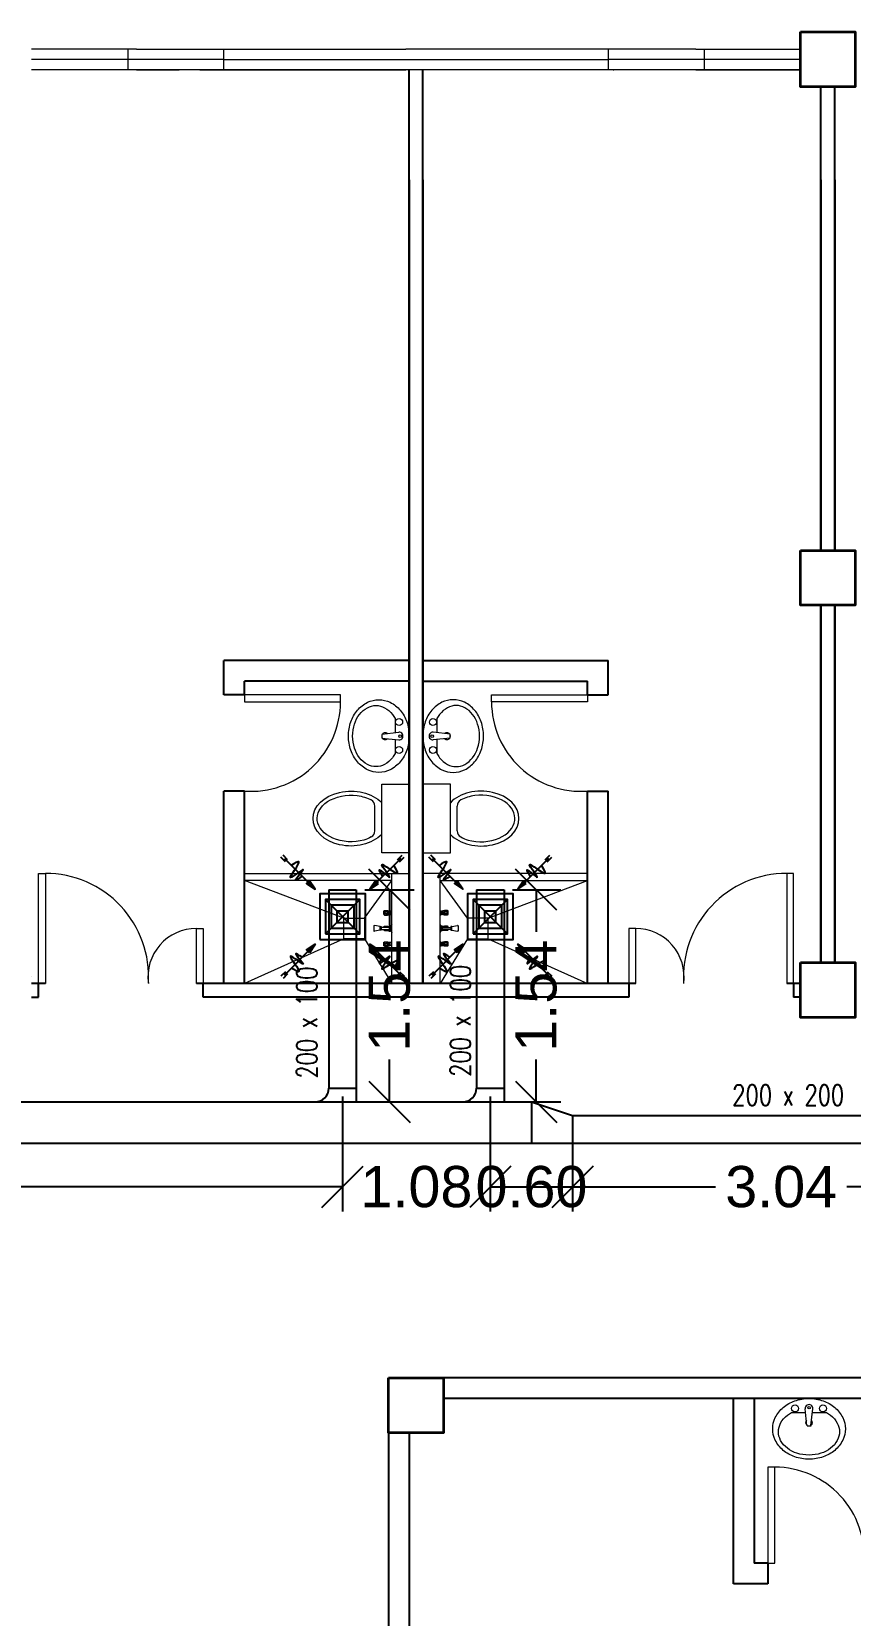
# Model space of a CAD drawing. Header units: millimetres. Extents: x 3 to 434, y 1 to 233.
# Drawn here: x 377.72 to 383.68, y 124.66 to 136.19 of the extents above; entities that cross this region are included whole.
import ezdxf

# ---------------------------------------------------------------- set-up
doc = ezdxf.new("R2010")
doc.units = ezdxf.units.MM
doc.header["$MEASUREMENT"] = 0
for name, color, linetype in [('AIR', 7, 'Continuous'), ('AIR-00', 8, 'Continuous'), ('AIR-03', 30, 'Continuous'), ('dimen', 7, 'Continuous'), ('ducting label', 7, 'Continuous'), ('exhaust', 1, 'Continuous')]:
    doc.layers.add(name, color=color, linetype=linetype)
doc.styles.add('Arch-Dim', font='simplex.shx', dxfattribs={"width": 0.75})
doc.styles.get("Standard").update_dxf_attribs({"font": 'arial.ttf'})
doc.dimstyles.new('Copy of dimension', dxfattribs={"dimtxt": 0.3, "dimasz": 0.3, "dimexe": 0.18, "dimexo": 0.0625, "dimgap": 0.09, "dimtad": 0, "dimzin": 0, "dimdsep": 46, "dimtxsty": 'Standard', "dimblk": 'OBLIQUE', "dimcen": 0.09, "dimclrd": 256, "dimclre": 256, "dimclrt": 256, "dimadec": 0, "dimazin": 0, "dimtfac": 1, "dimtofl": 0, "dimtmove": 0, "dimatfit": 3, "dimldrblk": 'OBLIQUE', "dimfxl": 1, "dimtolj": 1, "dimtzin": 0, "dimarcsym": 0})

# ---------------------------------------------------------------- blocks, each defined once
blk = doc.blocks.new('GRILL-C-IN')
at = {"layer": 'AIR-00', "ltscale": 3}
for p, q in [((-0.623, 0.601), (-0.674, 0.651)), ((-0.601, 0.623), (-0.651, 0.674)), ((-0.637, 0.637), (-0.3, 0.3)), ((0.637, 0.637), (0.3, 0.3)), ((0.601, 0.623), (0.651, 0.674)), ((0.623, 0.601), (0.674, 0.651)), ((-0.637, -0.637), (-0.3, -0.3)), ((0.637, -0.637), (0.3, -0.3)), ((-0.623, -0.601), (-0.674, -0.651)), ((-0.601, -0.623), (-0.651, -0.674)), ((0.601, -0.623), (0.651, -0.674)), ((0.623, -0.601), (0.674, -0.651))]:
    blk.add_line(p, q, dxfattribs=at)
at = {"layer": 'AIR-00', "color": 50}
for p, q in [((-0.188, 0.187), (0.187, -0.188)), ((0.187, 0.187), (-0.188, -0.188))]:
    blk.add_line(p, q, dxfattribs=at)
at = {"layer": 'AIR-00', "ltscale": 3}
for points in [[(-0.362, 0.393), (-0.393, 0.362), (-0.3, 0.3)], [(0.393, 0.362), (0.362, 0.393), (0.3, 0.3)], [(-0.362, -0.393), (-0.393, -0.362), (-0.3, -0.3)], [(0.393, -0.362), (0.362, -0.393), (0.3, -0.3)]]:
    blk.add_lwpolyline(points, close=True, dxfattribs=at)
at = {"layer": 'AIR-00', "color": 50}
for points in [[(-0.188, -0.188), (0.187, -0.188), (0.187, 0.187), (-0.188, 0.187)], [(-0.125, -0.125), (0.125, -0.125), (0.125, 0.125), (-0.125, 0.125)], [(-0.062, -0.062), (0.062, -0.062), (0.062, 0.062), (-0.062, 0.062)]]:
    blk.add_lwpolyline(points, close=True, dxfattribs=at)
at = {"layer": 'AIR-00', "ltscale": 3}
for points in [[(-0.441, 0.441), (-0.512, 0.404), (-0.432, 0.514), (-0.568, 0.43), (-0.477, 0.6), (-0.561, 0.561)], [(0.441, 0.441), (0.404, 0.512), (0.514, 0.432), (0.43, 0.568), (0.6, 0.477), (0.561, 0.561)], [(-0.441, -0.441), (-0.512, -0.404), (-0.432, -0.514), (-0.568, -0.43), (-0.477, -0.6), (-0.561, -0.561)], [(0.441, -0.441), (0.404, -0.512), (0.514, -0.432), (0.43, -0.568), (0.6, -0.477), (0.561, -0.561)]]:
    blk.add_spline(points, degree=3, dxfattribs=at)
for points in [[(-0.3, 0.3), (-0.362, 0.393), (-0.393, 0.362)], [(0.3, 0.3), (0.393, 0.362), (0.362, 0.393)], [(-0.3, -0.3), (-0.362, -0.393), (-0.393, -0.362)], [(0.3, -0.3), (0.393, -0.362), (0.362, -0.393)]]:
    blk.add_solid(points, dxfattribs=at)
at = {"layer": 'AIR-03', "color": 6}
blk.add_lwpolyline([(-0.25, -0.25), (0.25, -0.25), (0.25, 0.25), (-0.25, 0.25)], close=True, dxfattribs=at)
blk = doc.blocks.new('_Oblique')
at = {"color": 0, "linetype": 'ByBlock', "lineweight": -2}
blk.add_line((-0.5, -0.5), (0.5, 0.5), dxfattribs=at)
blk = doc.blocks.new('*D163')
at = {"layer": 'Defpoints', "color": 0, "transparency": 16777216}
for p in [(379.983, 128.5), (372.06, 128), (379.983, 127.781)]:
    blk.add_point(p, dxfattribs=at)
at = {"layer": 'dimen', "lineweight": -2, "transparency": 16777216}
for p, q in [((379.983, 128.438), (379.983, 127.601)), ((372.06, 127.938), (372.06, 127.601)), ((372.06, 127.781), (375.545, 127.781)), ((379.983, 127.781), (376.498, 127.781))]:
    blk.add_line(p, q, dxfattribs=at)
at = {"layer": 'dimen', "lineweight": -2, "transparency": 16777216, "xscale": 0.3, "yscale": 0.3, "zscale": 0.3, "rotation": 180}
blk.add_blockref('_Oblique', (372.06, 127.781), dxfattribs=at)
at = {"layer": 'dimen', "lineweight": -2, "transparency": 16777216, "xscale": 0.3, "yscale": 0.3, "zscale": 0.3}
blk.add_blockref('_Oblique', (379.983, 127.781), dxfattribs=at)
at = {"layer": 'dimen', "transparency": 16777216, "insert": (376.021, 127.781), "char_height": 0.3, "attachment_point": 5}
blk.add_mtext('\\A1;7.92', dxfattribs=at)
blk = doc.blocks.new('*D164')
at = {"layer": 'Defpoints', "color": 0, "transparency": 16777216}
for p in [(379.983, 128.5), (381.059, 128.5), (381.059, 127.781)]:
    blk.add_point(p, dxfattribs=at)
at = {"layer": 'dimen', "lineweight": -2, "transparency": 16777216}
for p, q in [((379.983, 128.438), (379.983, 127.601)), ((381.059, 128.438), (381.059, 127.601)), ((379.983, 127.781), (379.683, 127.781)), ((381.059, 127.781), (381.359, 127.781))]:
    blk.add_line(p, q, dxfattribs=at)
at = {"layer": 'dimen', "lineweight": -2, "transparency": 16777216, "xscale": 0.3, "yscale": 0.3, "zscale": 0.3}
blk.add_blockref('_Oblique', (379.983, 127.781), dxfattribs=at)
at = {"layer": 'dimen', "lineweight": -2, "transparency": 16777216, "xscale": 0.3, "yscale": 0.3, "zscale": 0.3, "rotation": 180}
blk.add_blockref('_Oblique', (381.059, 127.781), dxfattribs=at)
at = {"layer": 'dimen', "transparency": 16777216, "insert": (380.521, 127.781), "char_height": 0.3, "attachment_point": 5}
blk.add_mtext('\\A1;1.08', dxfattribs=at)
blk = doc.blocks.new('*D165')
at = {"layer": 'Defpoints', "color": 0, "transparency": 16777216}
for p in [(381.059, 128.5), (381.659, 128.2), (381.659, 127.781)]:
    blk.add_point(p, dxfattribs=at)
at = {"layer": 'dimen', "lineweight": -2, "transparency": 16777216}
for p, q in [((381.059, 128.438), (381.059, 127.601)), ((381.659, 128.138), (381.659, 127.601)), ((381.059, 127.781), (381.659, 127.781))]:
    blk.add_line(p, q, dxfattribs=at)
at = {"layer": 'dimen', "lineweight": -2, "transparency": 16777216, "xscale": 0.3, "yscale": 0.3, "zscale": 0.3, "rotation": 180}
blk.add_blockref('_Oblique', (381.059, 127.781), dxfattribs=at)
at = {"layer": 'dimen', "lineweight": -2, "transparency": 16777216, "xscale": 0.3, "yscale": 0.3, "zscale": 0.3}
blk.add_blockref('_Oblique', (381.659, 127.781), dxfattribs=at)
at = {"layer": 'dimen', "transparency": 16777216, "insert": (381.359, 127.781), "char_height": 0.3, "attachment_point": 5}
blk.add_mtext('\\A1;0.60', dxfattribs=at)
blk = doc.blocks.new('*D166')
at = {"layer": 'Defpoints', "color": 0, "transparency": 16777216}
for p in [(381.659, 128.2), (384.697, 128), (384.697, 127.781)]:
    blk.add_point(p, dxfattribs=at)
at = {"layer": 'dimen', "lineweight": -2, "transparency": 16777216}
for p, q in [((381.659, 128.138), (381.659, 127.601)), ((384.697, 127.938), (384.697, 127.601)), ((381.659, 127.781), (382.699, 127.781)), ((384.697, 127.781), (383.657, 127.781))]:
    blk.add_line(p, q, dxfattribs=at)
at = {"layer": 'dimen', "lineweight": -2, "transparency": 16777216, "xscale": 0.3, "yscale": 0.3, "zscale": 0.3, "rotation": 180}
blk.add_blockref('_Oblique', (381.659, 127.781), dxfattribs=at)
at = {"layer": 'dimen', "lineweight": -2, "transparency": 16777216, "xscale": 0.3, "yscale": 0.3, "zscale": 0.3}
blk.add_blockref('_Oblique', (384.697, 127.781), dxfattribs=at)
at = {"layer": 'dimen', "transparency": 16777216, "insert": (383.178, 127.781), "char_height": 0.3, "attachment_point": 5}
blk.add_mtext('\\A1;3.04', dxfattribs=at)
blk = doc.blocks.new('*D173')
at = {"layer": 'Defpoints', "color": 0, "transparency": 16777216}
for p in [(381.159, 129.944), (381.393, 129.944), (381.159, 128.4)]:
    blk.add_point(p, dxfattribs=at)
at = {"layer": 'dimen', "lineweight": -2, "transparency": 16777216}
for p, q in [((381.221, 129.944), (381.573, 129.944)), ((381.393, 129.944), (381.393, 129.637)), ((381.393, 128.4), (381.393, 128.707)), ((381.221, 128.4), (381.573, 128.4))]:
    blk.add_line(p, q, dxfattribs=at)
at = {"layer": 'dimen', "lineweight": -2, "transparency": 16777216, "xscale": 0.3, "yscale": 0.3, "zscale": 0.3}
for p, rotation in [((381.393, 129.944), 90), ((381.393, 128.4), 270)]:
    blk.add_blockref('_Oblique', p, dxfattribs=dict(at, rotation=rotation))
at = {"layer": 'dimen', "transparency": 16777216, "insert": (381.393, 129.172), "char_height": 0.3, "attachment_point": 5, "rotation": 90}
blk.add_mtext('\\A1;1.54', dxfattribs=at)
blk = doc.blocks.new('*D174')
at = {"layer": 'Defpoints', "color": 0, "transparency": 16777216}
for p in [(380.083, 129.944), (380.083, 128.4), (380.325, 128.4)]:
    blk.add_point(p, dxfattribs=at)
at = {"layer": 'dimen', "lineweight": -2, "transparency": 16777216}
for p, q in [((380.145, 129.944), (380.505, 129.944)), ((380.325, 129.944), (380.325, 129.637)), ((380.325, 128.4), (380.325, 128.707)), ((380.145, 128.4), (380.505, 128.4))]:
    blk.add_line(p, q, dxfattribs=at)
at = {"layer": 'dimen', "lineweight": -2, "transparency": 16777216, "xscale": 0.3, "yscale": 0.3, "zscale": 0.3}
for p, rotation in [((380.325, 129.944), 90), ((380.325, 128.4), 270)]:
    blk.add_blockref('_Oblique', p, dxfattribs=dict(at, rotation=rotation))
at = {"layer": 'dimen', "transparency": 16777216, "insert": (380.325, 129.172), "char_height": 0.3, "attachment_point": 5, "rotation": 90}
blk.add_mtext('\\A1;1.54', dxfattribs=at)

msp = doc.modelspace()

# ---------------------------------------------------------------- linework, layer by layer
at = {"color": 8, "linetype": 'ByBlock', "lineweight": 9}
for p, q in [((378.481, 136.062), (377.718, 136.062)), ((377.718, 136.062), (377.718, 136.062)), ((378.418, 136.062), (378.418, 135.912)), ((378.481, 136.062), (379.681, 136.062)), ((379.118, 135.912), (379.118, 136.062)), ((379.681, 136.062), (380.443, 136.062)), ((380.593, 136.062), (380.443, 136.062)), ((381.356, 136.062), (380.593, 136.062)), ((382.556, 136.062), (381.356, 136.062)), ((381.918, 136.062), (381.918, 135.912)), ((382.556, 136.062), (383.318, 136.062)), ((382.618, 136.062), (382.618, 135.912)), ((379.118, 135.987), (377.718, 135.987)), ((383.318, 135.912), (377.718, 135.912)), ((378.481, 135.912), (378.793, 135.912)), ((378.943, 135.912), (379.681, 135.912)), ((379.118, 135.987), (381.918, 135.987)), ((379.681, 135.912), (380.443, 135.912)), ((381.356, 135.912), (380.593, 135.912)), ((382.556, 135.912), (381.356, 135.912)), ((383.318, 135.987), (381.918, 135.987)), ((382.556, 135.912), (383.318, 135.912)), ((380.468, 131.648), (380.468, 129.698)), ((380.343, 129.262), (380.343, 130.062)), ((380.693, 129.262), (380.693, 130.062)), ((377.718, 129.312), (377.718, 129.312)), ((380.343, 129.262), (379.268, 129.262)), ((377.718, 129.162), (377.718, 129.162)), ((377.768, 129.162), (377.718, 129.162)), ((382.981, 126.241), (384.931, 126.241))]:
    msp.add_line(p, q, dxfattribs=at)
at = {"color": 8, "linetype": 'ByBlock', "lineweight": 25}
for p, q in [((380.468, 129.262), (380.468, 135.912)), ((380.568, 129.262), (380.568, 135.912)), ((383.468, 132.414), (383.468, 135.789)), ((383.568, 132.414), (383.568, 135.789)), ((380.468, 135.112), (380.468, 129.262)), ((380.568, 135.112), (380.568, 129.262)), ((383.468, 135.112), (383.468, 132.414)), ((383.568, 135.112), (383.568, 132.414)), ((383.468, 132.014), (383.468, 129.414)), ((383.468, 129.414), (383.468, 132.014)), ((383.568, 132.014), (383.568, 129.414)), ((383.568, 129.414), (383.568, 132.014)), ((377.818, 129.262), (377.718, 129.262)), ((377.768, 129.162), (377.768, 129.262)), ((380.468, 129.262), (378.918, 129.262)), ((378.968, 129.162), (378.968, 129.262)), ((380.568, 129.262), (380.468, 129.262)), ((382.118, 129.262), (380.568, 129.262)), ((382.068, 129.262), (382.068, 129.162)), ((383.318, 129.262), (383.218, 129.262)), ((383.268, 129.262), (383.268, 129.162)), ((377.718, 129.162), (377.768, 129.162)), ((382.068, 129.162), (378.968, 129.162)), ((383.318, 129.162), (383.268, 129.162)), ((382.831, 124.891), (382.831, 126.241))]:
    msp.add_line(p, q, dxfattribs=at)
at = {"color": 8, "linetype": 'ByBlock', "lineweight": 25, "ltscale": 0.3}
for p, q in [((379.118, 131.362), (379.118, 131.612)), ((380.468, 131.612), (379.118, 131.612)), ((380.568, 131.612), (381.918, 131.612)), ((381.918, 131.362), (381.918, 131.612)), ((379.268, 131.362), (379.268, 131.462)), ((380.468, 131.462), (379.268, 131.462)), ((380.568, 131.462), (381.768, 131.462)), ((381.768, 131.362), (381.768, 131.462)), ((379.268, 131.362), (379.118, 131.362)), ((381.768, 131.362), (381.918, 131.362)), ((379.118, 129.262), (379.118, 130.662)), ((379.268, 130.662), (379.118, 130.662)), ((379.268, 129.262), (379.268, 130.662)), ((381.768, 129.262), (381.768, 130.662)), ((381.768, 130.662), (381.918, 130.662)), ((381.918, 129.262), (381.918, 130.662)), ((382.981, 126.241), (382.981, 125.041)), ((383.081, 125.041), (382.981, 125.041)), ((383.081, 125.041), (383.081, 124.891)), ((383.081, 124.891), (382.831, 124.891))]:
    msp.add_line(p, q, dxfattribs=at)
at = {"color": 8, "lineweight": 9}
for p, q in [((380.27, 131.077), (380.392, 131.09)), ((380.766, 131.077), (380.644, 131.09)), ((380.27, 131.048), (380.392, 131.034)), ((380.766, 131.048), (380.644, 131.034)), ((380.268, 130.712), (380.468, 130.712)), ((380.268, 130.212), (380.268, 130.712)), ((380.468, 130.712), (380.468, 130.212)), ((380.768, 130.712), (380.568, 130.712)), ((380.568, 130.712), (380.568, 130.212)), ((380.768, 130.212), (380.768, 130.712)), ((380.218, 130.372), (380.218, 130.553)), ((380.818, 130.372), (380.818, 130.553)), ((380.468, 130.212), (380.268, 130.212)), ((380.568, 130.212), (380.768, 130.212)), ((380.211, 129.682), (380.211, 129.643)), ((380.258, 129.675), (380.216, 129.683)), ((380.284, 129.789), (380.286, 129.789)), ((380.284, 129.763), (380.284, 129.789)), ((380.284, 129.763), (380.286, 129.763)), ((380.286, 129.789), (380.288, 129.793)), ((380.286, 129.763), (380.286, 129.789)), ((380.286, 129.763), (380.288, 129.759)), ((380.288, 129.793), (380.31, 129.793)), ((380.288, 129.759), (380.288, 129.793)), ((380.288, 129.759), (380.31, 129.759)), ((380.296, 129.782), (380.309, 129.782)), ((380.297, 129.789), (380.309, 129.789)), ((380.296, 129.77), (380.309, 129.77)), ((380.297, 129.763), (380.309, 129.763)), ((380.31, 129.793), (380.314, 129.79)), ((380.31, 129.789), (380.31, 129.782)), ((380.31, 129.763), (380.31, 129.77)), ((380.31, 129.759), (380.314, 129.761)), ((380.316, 129.79), (380.321, 129.79)), ((380.316, 129.762), (380.321, 129.762)), ((380.321, 129.762), (380.321, 129.79)), ((380.321, 129.79), (380.324, 129.789)), ((380.321, 129.762), (380.324, 129.763)), ((380.324, 129.763), (380.324, 129.789)), ((380.336, 129.787), (380.324, 129.787)), ((380.336, 129.765), (380.324, 129.765)), ((380.342, 129.793), (380.336, 129.79)), ((380.336, 129.762), (380.336, 129.79)), ((380.342, 129.759), (380.336, 129.762)), ((380.343, 129.691), (380.337, 129.68)), ((380.342, 129.793), (380.343, 129.793)), ((380.342, 129.759), (380.342, 129.793)), ((380.342, 129.759), (380.343, 129.759)), ((380.343, 129.759), (380.343, 129.793)), ((380.343, 129.633), (380.343, 129.691)), ((380.694, 129.793), (380.693, 129.793)), ((380.693, 129.759), (380.693, 129.793)), ((380.694, 129.759), (380.693, 129.759)), ((380.693, 129.691), (380.699, 129.68)), ((380.693, 129.633), (380.693, 129.691)), ((380.694, 129.793), (380.701, 129.79)), ((380.694, 129.759), (380.694, 129.793)), ((380.694, 129.759), (380.701, 129.762)), ((380.701, 129.762), (380.701, 129.79)), ((380.701, 129.787), (380.712, 129.787)), ((380.701, 129.765), (380.712, 129.765)), ((380.715, 129.79), (380.712, 129.789)), ((380.712, 129.763), (380.712, 129.789)), ((380.715, 129.762), (380.712, 129.763)), ((380.721, 129.79), (380.715, 129.79)), ((380.715, 129.762), (380.715, 129.79)), ((380.721, 129.762), (380.715, 129.762)), ((380.726, 129.793), (380.722, 129.79)), ((380.726, 129.759), (380.722, 129.761)), ((380.748, 129.793), (380.726, 129.793)), ((380.726, 129.789), (380.726, 129.782)), ((380.726, 129.763), (380.726, 129.77)), ((380.748, 129.759), (380.726, 129.759)), ((380.74, 129.789), (380.727, 129.789)), ((380.74, 129.763), (380.727, 129.763)), ((380.74, 129.782), (380.728, 129.782)), ((380.74, 129.77), (380.728, 129.77)), ((380.75, 129.789), (380.748, 129.793)), ((380.748, 129.759), (380.748, 129.793)), ((380.75, 129.763), (380.748, 129.759)), ((380.752, 129.789), (380.75, 129.789)), ((380.75, 129.763), (380.75, 129.789)), ((380.752, 129.763), (380.75, 129.763)), ((380.752, 129.763), (380.752, 129.789)), ((380.778, 129.675), (380.82, 129.683)), ((380.825, 129.682), (380.825, 129.643)), ((380.258, 129.65), (380.216, 129.641)), ((380.258, 129.65), (380.258, 129.675)), ((380.258, 129.675), (380.265, 129.675)), ((380.258, 129.65), (380.258, 129.675)), ((380.265, 129.65), (380.258, 129.65)), ((380.265, 129.675), (380.265, 129.65)), ((380.328, 129.67), (380.265, 129.67)), ((380.265, 129.655), (380.328, 129.655)), ((380.284, 129.67), (380.284, 129.675)), ((380.284, 129.675), (380.286, 129.675)), ((380.284, 129.649), (380.284, 129.655)), ((380.284, 129.649), (380.286, 129.649)), ((380.286, 129.675), (380.288, 129.679)), ((380.286, 129.67), (380.286, 129.675)), ((380.286, 129.649), (380.286, 129.655)), ((380.286, 129.649), (380.288, 129.646)), ((380.286, 129.562), (380.288, 129.565)), ((380.288, 129.67), (380.288, 129.679)), ((380.288, 129.679), (380.31, 129.679)), ((380.288, 129.646), (380.288, 129.655)), ((380.288, 129.646), (380.31, 129.646)), ((380.288, 129.532), (380.288, 129.565)), ((380.288, 129.565), (380.31, 129.565)), ((380.297, 129.675), (380.309, 129.675)), ((380.297, 129.649), (380.309, 129.649)), ((380.31, 129.679), (380.314, 129.677)), ((380.31, 129.676), (380.31, 129.67)), ((380.31, 129.649), (380.31, 129.655)), ((380.31, 129.646), (380.314, 129.648)), ((380.31, 129.565), (380.314, 129.563)), ((380.316, 129.676), (380.321, 129.676)), ((380.316, 129.648), (380.321, 129.648)), ((380.321, 129.67), (380.321, 129.676)), ((380.321, 129.676), (380.324, 129.676)), ((380.321, 129.648), (380.321, 129.655)), ((380.321, 129.648), (380.324, 129.649)), ((380.324, 129.67), (380.324, 129.676)), ((380.328, 129.674), (380.324, 129.674)), ((380.324, 129.649), (380.324, 129.655)), ((380.328, 129.651), (380.324, 129.651)), ((380.328, 129.68), (380.328, 129.645)), ((380.337, 129.68), (380.328, 129.68)), ((380.328, 129.655), (380.328, 129.67)), ((380.328, 129.645), (380.337, 129.645)), ((380.342, 129.566), (380.336, 129.562)), ((380.337, 129.68), (380.337, 129.645)), ((380.337, 129.645), (380.337, 129.68)), ((380.337, 129.645), (380.343, 129.633)), ((380.342, 129.532), (380.342, 129.566)), ((380.342, 129.566), (380.343, 129.566)), ((380.343, 129.532), (380.343, 129.566)), ((380.699, 129.645), (380.693, 129.633)), ((380.693, 129.532), (380.693, 129.566)), ((380.694, 129.566), (380.693, 129.566)), ((380.694, 129.532), (380.694, 129.566)), ((380.694, 129.566), (380.701, 129.562)), ((380.699, 129.68), (380.699, 129.645)), ((380.699, 129.645), (380.699, 129.68)), ((380.699, 129.68), (380.709, 129.68)), ((380.709, 129.645), (380.699, 129.645)), ((380.709, 129.68), (380.709, 129.645)), ((380.709, 129.674), (380.712, 129.674)), ((380.709, 129.67), (380.771, 129.67)), ((380.709, 129.655), (380.709, 129.67)), ((380.771, 129.655), (380.709, 129.655)), ((380.709, 129.651), (380.712, 129.651)), ((380.712, 129.67), (380.712, 129.676)), ((380.715, 129.676), (380.712, 129.676)), ((380.712, 129.649), (380.712, 129.655)), ((380.715, 129.648), (380.712, 129.649)), ((380.715, 129.67), (380.715, 129.676)), ((380.721, 129.676), (380.715, 129.676)), ((380.715, 129.648), (380.715, 129.655)), ((380.721, 129.648), (380.715, 129.648)), ((380.726, 129.679), (380.722, 129.677)), ((380.726, 129.646), (380.722, 129.648)), ((380.726, 129.565), (380.722, 129.563)), ((380.748, 129.679), (380.726, 129.679)), ((380.726, 129.676), (380.726, 129.67)), ((380.726, 129.649), (380.726, 129.655)), ((380.748, 129.646), (380.726, 129.646)), ((380.748, 129.565), (380.726, 129.565)), ((380.74, 129.675), (380.727, 129.675)), ((380.74, 129.649), (380.727, 129.649)), ((380.748, 129.67), (380.748, 129.679)), ((380.75, 129.675), (380.748, 129.679)), ((380.748, 129.646), (380.748, 129.655)), ((380.75, 129.649), (380.748, 129.646)), ((380.748, 129.532), (380.748, 129.565)), ((380.75, 129.562), (380.748, 129.565)), ((380.75, 129.67), (380.75, 129.675)), ((380.752, 129.675), (380.75, 129.675)), ((380.75, 129.649), (380.75, 129.655)), ((380.752, 129.649), (380.75, 129.649)), ((380.752, 129.67), (380.752, 129.675)), ((380.752, 129.649), (380.752, 129.655)), ((380.778, 129.675), (380.771, 129.675)), ((380.771, 129.675), (380.771, 129.65)), ((380.771, 129.65), (380.778, 129.65)), ((380.778, 129.65), (380.778, 129.675)), ((380.778, 129.65), (380.778, 129.675)), ((380.778, 129.65), (380.82, 129.641)), ((380.284, 129.536), (380.284, 129.562)), ((380.284, 129.562), (380.286, 129.562)), ((380.284, 129.536), (380.286, 129.536)), ((380.286, 129.536), (380.286, 129.562)), ((380.286, 129.536), (380.288, 129.532)), ((380.288, 129.532), (380.31, 129.532)), ((380.297, 129.562), (380.309, 129.562)), ((380.297, 129.555), (380.309, 129.555)), ((380.297, 129.543), (380.309, 129.543)), ((380.297, 129.536), (380.309, 129.536)), ((380.31, 129.562), (380.31, 129.555)), ((380.31, 129.535), (380.31, 129.543)), ((380.31, 129.532), (380.314, 129.534)), ((380.316, 129.563), (380.321, 129.563)), ((380.316, 129.535), (380.321, 129.535)), ((380.321, 129.563), (380.324, 129.562)), ((380.321, 129.535), (380.321, 129.563)), ((380.321, 129.535), (380.324, 129.535)), ((380.324, 129.535), (380.324, 129.562)), ((380.336, 129.56), (380.324, 129.56)), ((380.336, 129.537), (380.324, 129.537)), ((380.336, 129.535), (380.336, 129.562)), ((380.342, 129.532), (380.336, 129.535)), ((380.342, 129.532), (380.343, 129.532)), ((380.694, 129.532), (380.693, 129.532)), ((380.694, 129.532), (380.701, 129.535)), ((380.701, 129.535), (380.701, 129.562)), ((380.701, 129.56), (380.712, 129.56)), ((380.701, 129.537), (380.712, 129.537)), ((380.715, 129.563), (380.712, 129.562)), ((380.712, 129.535), (380.712, 129.562)), ((380.715, 129.535), (380.712, 129.535)), ((380.715, 129.535), (380.715, 129.563)), ((380.721, 129.563), (380.715, 129.563)), ((380.721, 129.535), (380.715, 129.535)), ((380.726, 129.532), (380.722, 129.534)), ((380.726, 129.562), (380.726, 129.555)), ((380.726, 129.535), (380.726, 129.543)), ((380.748, 129.532), (380.726, 129.532)), ((380.74, 129.562), (380.727, 129.562)), ((380.74, 129.536), (380.727, 129.536)), ((380.74, 129.555), (380.728, 129.555)), ((380.74, 129.543), (380.728, 129.543)), ((380.75, 129.536), (380.748, 129.532)), ((380.75, 129.536), (380.75, 129.562)), ((380.752, 129.562), (380.75, 129.562)), ((380.752, 129.536), (380.75, 129.536)), ((380.752, 129.536), (380.752, 129.562)), ((383.366, 126.043), (383.353, 126.165)), ((383.395, 126.043), (383.408, 126.165))]:
    msp.add_line(p, q, dxfattribs=at)
at = {"color": 8, "linetype": 'ByBlock', "lineweight": 9, "ltscale": 0.3}
for p, q in [((379.993, 129.737), (379.268, 130.012)), ((380.143, 129.737), (380.343, 130.012)), ((380.893, 129.737), (380.693, 130.012)), ((381.043, 129.737), (381.768, 130.012)), ((379.993, 129.587), (379.268, 129.262)), ((380.143, 129.587), (380.343, 129.262)), ((380.893, 129.587), (380.693, 129.262)), ((381.043, 129.587), (381.768, 129.262))]:
    msp.add_line(p, q, dxfattribs=at)
at = {"color": 8, "lineweight": 25}
for p, q in [((385.181, 126.391), (380.718, 126.391)), ((385.181, 126.241), (380.718, 126.241)), ((380.318, 125.991), (380.318, 121.714)), ((380.468, 125.991), (380.468, 121.664))]:
    msp.add_line(p, q, dxfattribs=at)
at = {"color": 8, "linetype": 'ByBlock', "lineweight": 35}
for points in [[(383.318, 136.189), (383.718, 136.189), (383.718, 135.789), (383.318, 135.789)], [(383.318, 132.414), (383.718, 132.414), (383.718, 132.014), (383.318, 132.014)], [(383.318, 129.414), (383.718, 129.414), (383.718, 129.014), (383.318, 129.014)]]:
    msp.add_lwpolyline(points, close=True, dxfattribs=at)
at = {"color": 8, "lineweight": 13, "ltscale": 0.03}
for points in [[(379.268, 131.362), (379.268, 131.312), (379.968, 131.312), (379.968, 131.362)], [(381.768, 131.362), (381.768, 131.312), (381.068, 131.312), (381.068, 131.362)], [(377.818, 129.262), (377.768, 129.262), (377.768, 130.062), (377.818, 130.062)], [(383.218, 129.262), (383.268, 129.262), (383.268, 130.062), (383.218, 130.062)], [(378.968, 129.262), (378.918, 129.262), (378.918, 129.662), (378.968, 129.662)], [(382.068, 129.262), (382.118, 129.262), (382.118, 129.662), (382.068, 129.662)], [(383.081, 125.041), (383.131, 125.041), (383.131, 125.741), (383.081, 125.741)]]:
    msp.add_lwpolyline(points, close=True, dxfattribs=at)
at = {"color": 8, "lineweight": 9}
for points in [[(380.247, 130.797, -0.11576), (380.165, 130.817, -0.104047), (380.091, 130.875, -0.090875), (380.043, 130.959, -0.083344), (380.026, 131.062, -0.083344), (380.043, 131.166, -0.090875), (380.091, 131.25, -0.104047), (380.165, 131.308, -0.11576), (380.247, 131.327, -0.11576), (380.33, 131.308, -0.104047), (380.403, 131.25, -0.090875), (380.451, 131.166, -0.083344), (380.468, 131.062, -0.083344), (380.451, 130.959, -0.090875), (380.403, 130.875, -0.104047), (380.33, 130.817, -0.11576)], [(380.789, 130.797, 0.11576), (380.872, 130.817, 0.104047), (380.945, 130.875, 0.090875), (380.993, 130.959, 0.083344), (381.01, 131.062, 0.083344), (380.993, 131.166, 0.090875), (380.945, 131.25, 0.104047), (380.872, 131.308, 0.11576), (380.789, 131.327, 0.11576), (380.707, 131.308, 0.104047), (380.633, 131.25, 0.090875), (380.585, 131.166, 0.083344), (380.568, 131.062, 0.083344), (380.585, 130.959, 0.090875), (380.633, 130.875, 0.104047), (380.707, 130.817, 0.11576)], [(383.646, 126.02, -0.11576), (383.626, 125.937, -0.104047), (383.568, 125.863, -0.090875), (383.484, 125.816, -0.083344), (383.381, 125.799, -0.083344), (383.277, 125.816, -0.090875), (383.193, 125.863, -0.104047), (383.135, 125.937, -0.11576), (383.116, 126.02, -0.11576), (383.135, 126.102, -0.104047), (383.193, 126.176, -0.090875), (383.277, 126.223, -0.083344), (383.381, 126.241, -0.083344), (383.484, 126.223, -0.090875), (383.568, 126.176, -0.104047), (383.626, 126.102, -0.11576)]]:
    msp.add_lwpolyline(points, format="xyb", close=True, dxfattribs=at)
for points in [[(380.226, 130.84, -0.124838), (380.164, 130.856, -0.105788), (380.106, 130.905, -0.086697), (380.07, 130.975, -0.076776), (380.056, 131.062, -0.076776), (380.07, 131.15, -0.086697), (380.106, 131.22, -0.105788), (380.164, 131.269, -0.124838), (380.226, 131.285, -0.124838), (380.289, 131.269, -0.105788), (380.346, 131.22, -0.040067), (380.366, 131.189), (380.366, 131.087, -0.040067)], [(380.81, 130.84, 0.124838), (380.873, 130.856, 0.105788), (380.93, 130.905, 0.086697), (380.967, 130.975, 0.076776), (380.98, 131.062, 0.076776), (380.967, 131.15, 0.086697), (380.93, 131.22, 0.105788), (380.873, 131.269, 0.124838), (380.81, 131.285, 0.124838), (380.748, 131.269, 0.105788), (380.69, 131.22, 0.040067), (380.67, 131.189), (380.67, 131.087, 0.040067)], [(380.366, 131.038), (380.366, 130.936, -0.040067), (380.346, 130.905, -0.105788), (380.289, 130.856, -0.124838), (380.226, 130.84, -0.124838)], [(380.67, 131.038), (380.67, 130.936, 0.040067), (380.69, 130.905, 0.105788), (380.748, 130.856, 0.124838), (380.81, 130.84, 0.124838)], [(383.603, 125.999, -0.124838), (383.587, 125.936, -0.105788), (383.538, 125.878, -0.086697), (383.468, 125.842, -0.076776), (383.381, 125.829, -0.076776), (383.293, 125.842, -0.086697), (383.223, 125.878, -0.105788), (383.174, 125.936, -0.124838), (383.158, 125.999, -0.124838), (383.174, 126.061, -0.105788), (383.223, 126.119, -0.040067), (383.254, 126.139), (383.356, 126.139, -0.040067)], [(383.405, 126.139), (383.507, 126.139, -0.040067), (383.538, 126.119, -0.105788), (383.587, 126.061, -0.124838), (383.603, 125.999, -0.124838)]]:
    msp.add_lwpolyline(points, format="xyb", dxfattribs=at)
at = {"color": 8, "linetype": 'ByBlock', "lineweight": 9, "ltscale": 0.3}
for points in [[(380.343, 130.012), (379.268, 130.012), (379.268, 130.062), (380.468, 130.062), (380.468, 130.062)], [(380.693, 130.012), (381.768, 130.012), (381.768, 130.062), (380.568, 130.062), (380.568, 130.062)]]:
    msp.add_lwpolyline(points, dxfattribs=at)
at = {"color": 8, "linetype": 'ByBlock', "lineweight": 9, "ltscale": 0.03}
for points in [[(380.143, 129.737), (380.143, 129.587), (379.993, 129.587), (379.993, 129.737)], [(380.893, 129.737), (380.893, 129.587), (381.043, 129.587), (381.043, 129.737)]]:
    msp.add_lwpolyline(points, close=True, dxfattribs=at)
at = {"color": 8, "lineweight": 35}
msp.add_lwpolyline([(380.318, 126.391), (380.718, 126.391), (380.718, 125.991), (380.318, 125.991)], close=True, dxfattribs=at)
at = {"color": 8, "lineweight": 9}
for centre, radius in [((380.395, 131.164), 0.0255), ((380.641, 131.164), 0.0255), ((380.402, 131.062), 0.0095), ((380.635, 131.062), 0.0095), ((380.395, 130.961), 0.0255), ((380.641, 130.961), 0.0255), ((383.279, 126.168), 0.0255), ((383.381, 126.174), 0.0095), ((383.482, 126.168), 0.0255)]:
    msp.add_circle(centre, radius, dxfattribs=at)
at = {"color": 8, "lineweight": 13, "ltscale": 0.03}
for centre, radius, start, end in [((379.316, 131.312), 0.652, 265.7578, 0), ((381.72, 131.312), 0.652, 180, 274.2422), ((377.818, 129.311), 0.752, 356.3048, 90), ((383.218, 129.311), 0.752, 90, 183.6952), ((378.918, 129.309), 0.353, 90, 187.6281), ((382.118, 129.309), 0.353, 352.3719, 90), ((383.131, 125.089), 0.652, 355.7578, 90)]:
    msp.add_arc(centre, radius, start, end, dxfattribs=at)
at = {"color": 8, "lineweight": 9}
for centre, radius, start, end in [((380.293, 131.062), 0.025, 161.3793, 198.6207), ((380.364, 131.062), 0.0948, 171.2026, 188.7974), ((380.293, 131.062), 0.025, 48.7978, 143.6932), ((380.395, 131.062), 0.028, 263.7545, 96.2455), ((380.641, 131.062), 0.028, 83.7545, 276.2455), ((380.743, 131.062), 0.025, 36.3068, 131.2022), ((380.672, 131.062), 0.0948, 351.2026, 8.7974), ((380.743, 131.062), 0.025, 341.3793, 18.6207), ((380.293, 131.062), 0.025, 216.3068, 311.2022), ((380.743, 131.062), 0.025, 228.7978, 323.6932), ((380.168, 130.553), 0.05, 0, 61.9916), ((380.868, 130.553), 0.05, 118.0084, 180), ((380.168, 130.372), 0.05, 298.1501, 0), ((380.868, 130.372), 0.05, 180, 241.8499), ((383.381, 126.168), 0.028, 353.7545, 186.2455), ((383.381, 126.066), 0.025, 138.7978, 233.6932), ((383.381, 126.136), 0.0948, 261.2026, 278.7974), ((383.381, 126.066), 0.025, 251.3793, 288.6207), ((383.381, 126.066), 0.025, 306.3068, 41.2022)]:
    msp.add_arc(centre, radius, start, end, dxfattribs=at)
at = {"color": 8, "lineweight": 9, "extrusion": (0, 0, -1)}
msp.add_ellipse((380.043, 130.462), major_axis=(0.275, 0), ratio=0.727273, start_param=0.612555, end_param=5.670631, dxfattribs=at)
at = {"color": 8, "lineweight": 9}
for centre, major_axis, ratio, start_param, end_param in [((380.993, 130.462), (-0.275, 0), 0.727273, 0.612555, 5.670631), ((380.721, 129.794), (-0.00268, 0.00268), 1, 2.356082, 2.850023), ((380.725, 129.776), (-0.00268, 0.00268), 1, 0.203142, 1.36743), ((380.721, 129.758), (-0.00268, 0.00268), 1, -1.279452, -0.785511), ((380.733, 129.771), (-0.00887, 0.00887), 1, -0.157871, 0.203142), ((380.733, 129.781), (0.00887, 0.00887), 1, 2.938226, 3.299239), ((380.733, 129.804), (-0.0118, 0.0118), 1, 1.703115, 1.83534), ((380.733, 129.748), (-0.0118, 0.0118), 1, -0.264769, -0.132543), ((380.727, 129.793), (-0.00268, 0.00268), 1, 1.728443, 2.356082), ((380.728, 129.778), (0.00268, 0.00268), 1, 0.785286, 1.412925), ((380.728, 129.774), (0.00268, 0.00268), 1, 3.299239, 3.926878), ((380.727, 129.759), (0.00268, 0.00268), 1, 0.785286, 1.412925), ((380.739, 129.802), (-0.00896, 0.00896), 1, 2.418785, 3.129871), ((380.739, 129.772), (0.00738, 0.00738), 1, 6.21008, 6.994878), ((380.739, 129.78), (0.00738, 0.00738), 1, 4.000472, 4.78527), ((380.739, 129.75), (-0.00896, 0.00896), 1, -1.559299, -0.848214), ((380.744, 129.776), (-0.00268, 0.00268), 1, 3.214474, 4.639283), ((380.822, 129.68), (0.00268, 0.00268), 1, 6.066508, 7.43657), ((380.214, 129.645), (0.00268, 0.00268), 1, 2.92514, 4.295202), ((380.721, 129.68), (0.00268, 0.00268), 1, 3.926878, 4.42082), ((380.721, 129.645), (-0.00268, 0.00268), 1, -1.279452, -0.785511), ((380.733, 129.691), (0.0118, 0.0118), 1, 3.273911, 3.406137), ((380.733, 129.634), (0.0118, 0.0118), 1, 1.306028, 1.438253), ((380.727, 129.679), (0.00268, 0.00268), 1, 3.299239, 3.926878), ((380.727, 129.645), (-0.00268, 0.00268), 1, -0.785511, -0.157871), ((380.739, 129.688), (-0.00896, 0.00896), 1, 2.418785, 3.129871), ((380.739, 129.637), (0.00896, 0.00896), 1, 0.011497, 0.722582), ((380.739, 129.574), (0.00896, 0.00896), 1, 3.989582, 4.700667), ((380.721, 129.566), (0.00268, 0.00268), 1, 3.926878, 4.42082), ((380.725, 129.549), (-0.00268, 0.00268), 1, 0.203142, 1.36743), ((380.721, 129.531), (0.00268, 0.00268), 1, 0.291344, 0.785286), ((380.733, 129.544), (0.00887, 0.00887), 1, 1.412925, 1.773938), ((380.733, 129.553), (-0.00887, 0.00887), 1, 1.36743, 1.728443), ((380.733, 129.577), (-0.0118, 0.0118), 1, 1.703115, 1.83534), ((380.733, 129.52), (-0.0118, 0.0118), 1, -0.264769, -0.132543), ((380.727, 129.566), (0.00268, 0.00268), 1, 3.299239, 3.926878), ((380.728, 129.551), (0.00268, 0.00268), 1, 0.785286, 1.412925), ((380.728, 129.546), (0.00268, 0.00268), 1, 3.299239, 3.926878), ((380.727, 129.532), (-0.00268, 0.00268), 1, -0.785511, -0.157871), ((380.739, 129.544), (-0.00738, 0.00738), 1, 4.639283, 5.424081), ((380.739, 129.553), (0.00738, 0.00738), 1, 4.000472, 4.78527), ((380.739, 129.523), (-0.00896, 0.00896), 1, -1.559299, -0.848214), ((380.744, 129.549), (0.00268, 0.00268), 1, 4.78527, 6.21008)]:
    msp.add_ellipse(centre, major_axis=major_axis, ratio=ratio, start_param=start_param, end_param=end_param, dxfattribs=at)
at = {"color": 8, "lineweight": 9, "extrusion": (-2.88216e-41, 4.99074e-41, -1)}
for centre, major_axis, start_param, end_param in [((380.214, 129.68), (0.00268, 0.00268), 4.495711, 5.865773), ((380.292, 129.776), (-0.00268, 0.00268), 4.78527, 6.21008), ((380.297, 129.802), (0.00896, 0.00896), 2.418785, 3.129871), ((380.297, 129.772), (0.00738, 0.00738), 4.639283, 5.424081), ((380.297, 129.78), (-0.00738, 0.00738), 4.000472, 4.78527), ((380.297, 129.75), (-0.00896, 0.00896), 0.011497, 0.722582), ((380.309, 129.793), (0.00268, 0.00268), 1.728443, 2.356082), ((380.309, 129.778), (-0.00268, 0.00268), 0.785286, 1.412925), ((380.309, 129.774), (-0.00268, 0.00268), 3.299239, 3.926878), ((380.309, 129.759), (0.00268, 0.00268), -0.785511, -0.157871), ((380.303, 129.804), (-0.0118, 0.0118), 3.273911, 3.406137), ((380.304, 129.771), (0.00887, 0.00887), -0.157871, 0.203142), ((380.304, 129.781), (0.00887, 0.00887), 1.36743, 1.728443), ((380.303, 129.748), (-0.0118, 0.0118), 1.306028, 1.438253), ((380.316, 129.794), (0.00268, 0.00268), 2.356082, 2.850023), ((380.311, 129.776), (-0.00268, 0.00268), 1.773938, 2.938226), ((380.316, 129.758), (0.00268, 0.00268), -1.279452, -0.785511), ((380.297, 129.688), (-0.00896, 0.00896), 3.989582, 4.700667), ((380.297, 129.637), (-0.00896, 0.00896), 0.011497, 0.722582), ((380.297, 129.574), (0.00896, 0.00896), 2.418785, 3.129871), ((380.309, 129.679), (-0.00268, 0.00268), 3.299239, 3.926878), ((380.309, 129.645), (-0.00268, 0.00268), 0.785286, 1.412925), ((380.303, 129.691), (0.0118, 0.0118), 1.703115, 1.83534), ((380.303, 129.634), (0.0118, 0.0118), -0.264769, -0.132543), ((380.316, 129.68), (-0.00268, 0.00268), 3.926878, 4.42082), ((380.316, 129.645), (-0.00268, 0.00268), 0.291344, 0.785286), ((380.292, 129.549), (-0.00268, 0.00268), 4.78527, 6.21008), ((380.297, 129.544), (0.00738, 0.00738), 4.639283, 5.424081), ((380.297, 129.553), (-0.00738, 0.00738), 4.000472, 4.78527), ((380.297, 129.523), (-0.00896, 0.00896), 0.011497, 0.722582), ((380.309, 129.566), (0.00268, 0.00268), 1.728443, 2.356082), ((380.309, 129.551), (-0.00268, 0.00268), 0.785286, 1.412925), ((380.309, 129.546), (-0.00268, 0.00268), 3.299239, 3.926878), ((380.309, 129.532), (0.00268, 0.00268), -0.785511, -0.157871), ((380.303, 129.577), (-0.0118, 0.0118), 3.273911, 3.406137), ((380.304, 129.544), (0.00887, 0.00887), -0.157871, 0.203142), ((380.304, 129.553), (0.00887, 0.00887), 1.36743, 1.728443), ((380.303, 129.52), (0.0118, 0.0118), -0.264769, -0.132543), ((380.316, 129.566), (0.00268, 0.00268), 2.356082, 2.850023), ((380.311, 129.549), (-0.00268, 0.00268), 1.773938, 2.938226), ((380.316, 129.531), (0.00268, 0.00268), -1.279452, -0.785511)]:
    msp.add_ellipse(centre, major_axis=major_axis, ratio=1, start_param=start_param, end_param=end_param, dxfattribs=at)
at = {"color": 8, "lineweight": 9, "extrusion": (2.88216e-41, 4.99074e-41, -1)}
msp.add_ellipse((380.822, 129.645), major_axis=(-0.00268, 0.00268), ratio=1, start_param=2.92514, end_param=4.295202, dxfattribs=at)
at = {"color": 8, "lineweight": 9}
for points in [[(380.192, 130.328), (380.175, 130.319), (380.157, 130.311), (380.066, 130.285), (379.979, 130.29), (379.847, 130.347), (379.806, 130.398), (379.792, 130.496), (379.818, 130.548), (379.93, 130.622), (380.013, 130.64), (380.127, 130.624), (380.162, 130.613), (380.192, 130.597)], [(380.845, 130.328), (380.861, 130.319), (380.879, 130.311), (380.97, 130.285), (381.057, 130.29), (381.189, 130.347), (381.23, 130.398), (381.244, 130.496), (381.218, 130.548), (381.107, 130.622), (381.023, 130.64), (380.909, 130.624), (380.874, 130.613), (380.845, 130.597)]]:
    msp.add_open_spline(points, degree=3, knots=[0.937253, 0.937253, 0.937253, 0.937253, 1.185372, 1.185372, 2.113864, 2.113864, 3.042356, 3.042356, 3.970847, 3.970847, 4.899339, 4.899339, 5.346062, 5.346062, 5.346062, 5.346062], dxfattribs=at)
at = {"color": 8, "linetype": 'ByBlock', "lineweight": 9}
for p in [(379.081, 135.912), (381.956, 135.912)]:
    msp.add_point(p, dxfattribs=at)
at = {"layer": 'exhaust'}
for p, q in [((379.883, 129.944), (379.883, 128.5)), ((379.883, 129.944), (380.083, 129.944)), ((380.083, 129.944), (380.083, 128.4)), ((380.959, 129.944), (380.959, 128.5)), ((380.959, 129.944), (381.159, 129.944)), ((381.159, 129.944), (381.159, 128.4)), ((379.883, 128.5), (380.083, 128.5)), ((380.959, 128.5), (381.159, 128.5)), ((369.541, 128.4), (381.359, 128.4)), ((381.359, 128.4), (381.359, 128.1)), ((381.359, 128.4), (381.659, 128.3)), ((381.659, 128.3), (387.315, 128.3)), ((381.659, 128.3), (381.659, 128.1)), ((369.441, 128.1), (387.315, 128.1))]:
    msp.add_line(p, q, dxfattribs=at)
for centre in [(379.783, 128.5), (380.859, 128.5)]:
    msp.add_arc(centre, 0.1, 270.0004, 0.0004, dxfattribs=at)

# ---------------------------------------------------------------- block references
at = {"layer": 'AIR', "xscale": 0.6658363358532475, "yscale": 0.6658363358532475, "zscale": 0.6658363358532475}
for p in [(379.983, 129.747), (381.059, 129.747)]:
    msp.add_blockref('GRILL-C-IN', p, dxfattribs=at)

# ---------------------------------------------------------------- texts
at = {"layer": 'ducting label', "color": 240, "linetype": 'Continuous', "lineweight": 25, "true_color": 0xed1f24, "char_height": 0.15, "attachment_point": 1, "rotation": 90, "style": 'Arch-Dim'}
for insert in [(379.647, 128.569), (380.766, 128.582)]:
    msp.add_mtext_dynamic_manual_height_columns('\\A1;200 x 100', width=1.19515, gutter_width=1.011, heights=[0], dxfattribs=dict(at, insert=insert))
at = {"layer": 'ducting label', "color": 3, "linetype": 'Continuous', "lineweight": 25, "insert": (382.822, 128.524), "char_height": 0.15, "attachment_point": 1, "style": 'Arch-Dim'}
msp.add_mtext_dynamic_manual_height_columns('\\A1;{\\C240;\\c2367469;200 x 200}', width=1.19515, gutter_width=1.011, heights=[0], dxfattribs=at)

# ---------------------------------------------------------------- dimensions: what is measured, and where the dimension line sits
at = {"layer": 'dimen'}
for base, p1, p2, picture, middle in [((380.325, 128.4), (380.083, 129.944), (380.083, 128.4), '*D174', (380.325, 129.172)), ((381.393, 129.944), (381.159, 128.4), (381.159, 129.944), '*D173', (381.393, 129.172))]:
    dim = msp.add_linear_dim(base=base, p1=p1, p2=p2, angle=90, dimstyle='Copy of dimension', dxfattribs=at)
    dim.commit()
    dim.dimension.update_dxf_attribs({"geometry": picture, "text_midpoint": middle})
for base, p1, p2, picture, middle in [((379.983, 127.781), (372.06, 128), (379.983, 128.5), '*D163', (376.021, 127.781)), ((381.059, 127.781), (379.983, 128.5), (381.059, 128.5), '*D164', (380.521, 127.781)), ((384.697, 127.781), (381.659, 128.2), (384.697, 128), '*D166', (383.178, 127.781))]:
    dim = msp.add_linear_dim(base=base, p1=p1, p2=p2, dimstyle='Copy of dimension', dxfattribs=at)
    dim.commit()
    dim.dimension.update_dxf_attribs({"geometry": picture, "text_midpoint": middle})
dim = msp.add_linear_dim(base=(381.659, 127.781), p1=(381.059, 128.5), p2=(381.659, 128.2), dimstyle='Copy of dimension', dxfattribs=at)
dim.commit()
dim.dimension.update_dxf_attribs({"geometry": '*D165', "text_midpoint": (381.359, 127.781), "dimtype": 160})

doc.saveas('drawing.dxf')
